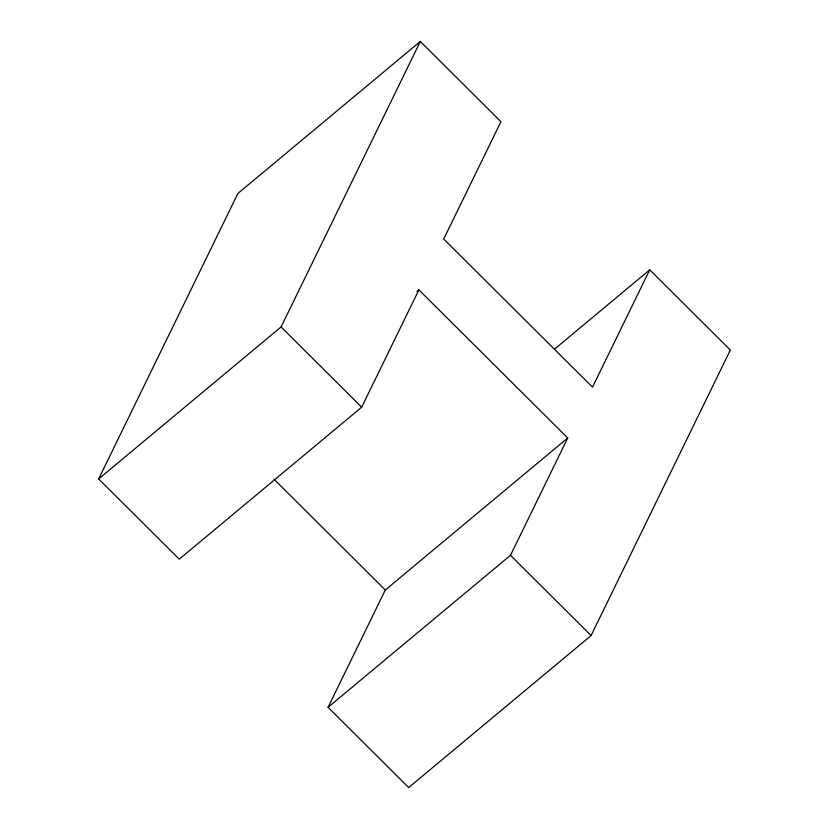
<?xml version="1.0" encoding="UTF-8"?>
<svg xmlns="http://www.w3.org/2000/svg" width="829" height="829" viewBox="0 0 829 829"><rect width="100%" height="100%" fill="white"/><g stroke="black" fill="none" stroke-linecap="round" stroke-linejoin="round"><path stroke-width="1.24" d="M418.904 289.86L361.682 407.184L179.261 559.181L98.651 478.955L237.902 193.447L420.324 41.45L500.934 121.687L443.702 239.011L592.517 387.143L649.739 269.819L730.349 350.045L591.098 635.553L408.676 787.55L328.066 707.313L385.298 589.989L567.72 437.992L418.904 289.86L416.925 291.507M98.651 478.955L281.072 326.947L420.324 41.45M328.066 707.313L510.488 555.316L567.72 437.992M554.56 349.113L649.739 269.819M281.072 326.947L361.682 407.184M510.488 555.316L591.098 635.553M273.912 479.121L385.298 589.989"/></g></svg>
